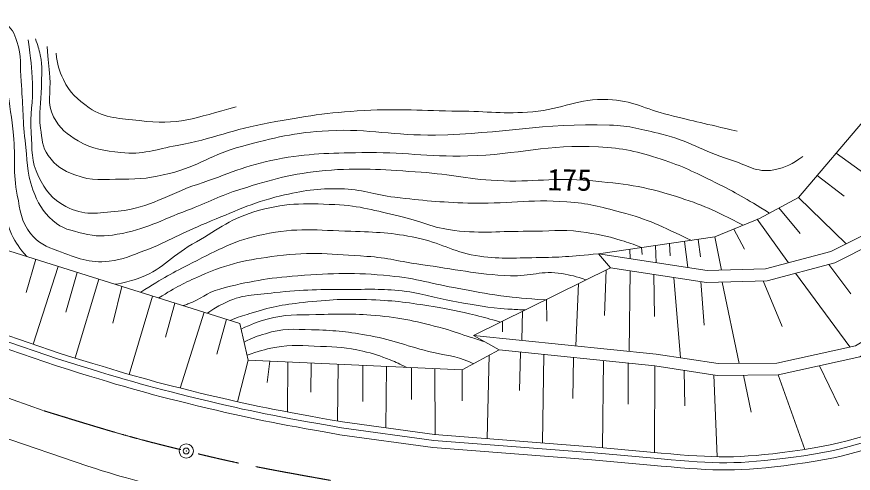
# Model space of a CAD drawing. Units: millimetres, scale not verified. Extents: x 40000 to 680000, y 20000 to 380000.
# Drawn here: x 164726 to 235250, y 273804 to 312273 of the extents above; entities that cross this region are included whole.
import ezdxf
from ezdxf.enums import TextEntityAlignment as Align

# ---------------------------------------------------------------- set-up
doc = ezdxf.new("R2010")
doc.units = ezdxf.units.MM
doc.header["$LTSCALE"] = 1000
doc.header["$PDMODE"] = 32
doc.header["$PDSIZE"] = 500
doc.linetypes.add('CHAIN', pattern=[18.5, 12, -1.5, 3.5, -1.5])
for name, color, linetype, lineweight in [('M-BGD', 7, 'Continuous', 13), ('M-BMK', 2, 'CHAIN', 13), ('M-BMK-SRVR', 3, 'Continuous', 13)]:
    doc.layers.add(name, color=color, linetype=linetype, lineweight=lineweight)
doc.styles.add('ＭＳ ゴシック', font='')
doc.styles.get('ＭＳ ゴシック').set_extended_font_data('MS Gothic')

msp = doc.modelspace()

# ---------------------------------------------------------------- linework, layer by layer
at = {"layer": 'M-BGD'}
for p, q in [((230624, 297029), (236512, 303953)), ((233809, 300774), (239318, 296778)), ((232215, 298900), (234494, 297167)), ((227353, 295285), (230624, 297029)), ((230624, 297029), (234639, 293133)), ((228988, 296157), (230759, 294014)), ((223568, 293713), (227353, 295285)), ((227160, 295204), (229796, 291537)), ((225185, 294384), (226082, 292681)), ((159491, 293975), (183528, 286433)), ((213779, 292296), (223568, 293713)), ((222167, 293510), (222369, 292049)), ((223568, 293713), (224143, 290912)), ((216407, 292676), (216437, 291885)), ((217399, 292820), (217439, 292232)), ((218587, 292992), (218647, 291542)), ((219748, 293160), (219822, 292122)), ((221023, 293344), (221301, 291131)), ((214788, 291128), (213779, 292296)), ((166323, 291831), (165518, 289040)), ((233188, 291409), (235048, 288925)), ((147719, 290978), (168381, 283906)), ((168222, 291235), (166122, 284679)), ((169835, 290729), (168875, 287372)), ((203238, 285424), (214788, 291128)), ((214430, 290951), (214279, 287110)), ((216452, 290870), (216349, 284078)), ((218446, 290561), (218487, 287013)), ((230376, 290657), (234946, 284447)), ((147557, 290505), (168244, 283424)), ((171654, 290159), (169644, 283517)), ((220112, 290303), (220675, 283534)), ((222387, 289951), (222667, 286286)), ((224210, 289913), (225633, 283065)), ((227662, 290011), (229269, 286168)), ((173596, 289549), (172828, 286439)), ((212080, 289790), (211854, 284540)), ((176174, 288740), (174204, 282139)), ((209388, 288461), (209409, 286625)), ((152418, 288207), (168081, 282846)), ((178061, 288148), (177261, 285272)), ((132710, 287425), (170724, 274393)), ((180541, 287370), (178499, 280985)), ((207367, 287463), (207299, 285007)), ((182402, 286786), (181597, 283828)), ((183528, 286433), (184237, 283325)), ((205667, 286623), (205677, 285729)), ((205395, 284197), (203238, 285424)), ((202288, 282507), (205395, 284197)), ((204563, 283745), (204379, 276725)), ((207188, 284013), (207125, 280772)), ((209170, 283810), (209055, 276356)), ((211674, 283553), (211614, 280118)), ((184237, 283325), (183340, 279828)), ((184237, 283325), (202288, 282507)), ((186071, 283242), (185840, 281456)), ((187593, 283173), (187565, 278963)), ((189560, 283084), (189507, 280632)), ((191819, 282982), (191758, 278202)), ((193910, 282887), (193903, 279860)), ((214200, 283294), (214118, 275952)), ((216277, 283080), (216266, 279633)), ((218512, 282851), (218499, 275563)), ((232395, 282859), (234029, 279479)), ((195896, 282797), (195857, 277629)), ((198001, 282701), (197998, 280006)), ((199986, 282611), (200004, 277070)), ((202288, 282507), (202291, 279918)), ((220989, 282475), (221040, 279488)), ((223504, 282094), (223782, 275196)), ((225982, 282067), (226637, 278955)), ((228907, 282088), (231172, 275812)), ((192193, 278125), (199955, 277074)), ((192093, 277634), (199888, 276579)), ((191974, 277045), (199807, 275985)), ((199888, 276579), (213400, 275513)), ((199955, 277074), (213548, 276002)), ((199807, 275985), (213200, 274928)), ((213548, 276002), (218155, 275596)), ((213400, 275513), (218153, 275096)), ((213200, 274928), (218150, 274496))]:
    msp.add_line(p, q, dxfattribs=at)
for points in [[(203238, 285424), (218638, 283843), (223854, 283052), (228794, 283087), (235440, 284556), (240815, 287757), (246050, 292359), (256189, 308690)], [(205395, 284197), (218512, 282851), (223782, 282051), (228907, 282088), (235813, 283614), (241406, 286945), (246822, 291706), (256998, 308097)], [(213779, 292296), (222936, 290878), (227853, 291017), (233348, 292487), (236396, 294011), (239641, 297084), (242843, 301404), (246162, 307225)], [(214788, 291128), (222874, 289876), (227998, 290021), (233705, 291547), (236976, 293183), (240393, 296418), (243682, 300857), (247018, 306707)]]:
    msp.add_lwpolyline(points, dxfattribs=at)
for points, knots in [([(155876, 311459), (156210, 311773), (156393, 311991), (156828, 312057), (157128, 312102), (157300, 312019), (157603, 311992), (158329, 311927), (158732, 311796), (159461, 311814), (160428, 311838), (160932, 312273), (161900, 312251), (162632, 312234), (163127, 312209), (163709, 311766), (164293, 311322), (164515, 310896), (164743, 310199), (165154, 308943), (164984, 308151), (165095, 306835), (165259, 304888), (165211, 303785), (165434, 301843), (165621, 300213), (165540, 299238), (166098, 297696), (166508, 296563), (166868, 295902), (167770, 295103), (168586, 294380), (169281, 294275), (170339, 294013), (171423, 293744), (172096, 293756), (173198, 293940), (175616, 294343), (176840, 295112), (179135, 295975), (180896, 296639), (181820, 297185), (183617, 297744), (186333, 298589), (187897, 299047), (190729, 299307), (193683, 299579), (195361, 299381), (198322, 299210), (201029, 299054), (202515, 298602), (205223, 298463), (208272, 298307), (209998, 298742), (213038, 298463), (215892, 298201), (217525, 298011), (220257, 297145), (222571, 296413), (223452, 296003), (225974, 294712)], [0, 0, 0, 0, 1, 1, 1, 2, 2, 2, 3, 3, 3, 4, 4, 4, 5, 5, 5, 6, 6, 6, 7, 7, 7, 8, 8, 8, 9, 9, 9, 10, 10, 10, 11, 11, 11, 12, 12, 12, 13, 13, 13, 14, 14, 14, 15, 15, 15, 16, 16, 16, 17, 17, 17, 18, 18, 18, 19, 19, 19, 20, 20, 20, 20]), ([(155853, 309671), (156367, 310141), (156621, 310318), (157195, 310590), (158051, 310995), (158652, 310848), (159594, 310953), (160622, 311069), (161251, 311467), (162235, 311147), (162901, 310930), (163053, 310377), (163350, 309742), (163938, 308481), (163733, 307605), (163931, 306228), (164152, 304691), (164293, 303831), (164448, 302285), (164645, 300317), (164381, 299171), (164775, 297233), (165041, 295921), (165063, 295040), (165901, 293998), (166566, 293172), (167196, 292908), (168191, 292544), (169810, 291952), (170805, 291469), (172517, 291671), (173739, 291816), (174381, 292147), (175533, 292580), (177597, 293356), (178641, 294060), (180686, 294884), (183104, 295857), (184421, 296563), (186955, 297173), (188894, 297641), (190032, 297807), (192026, 297773), (193836, 297742), (194808, 297279), (196605, 297064), (199002, 296779), (200353, 296646), (202766, 296574), (206023, 296476), (207857, 296909), (211108, 296683), (212904, 296558), (213894, 296275), (215633, 295810), (218058, 295163), (218926, 294688), (221602, 293428)], [0, 0, 0, 0, 1, 1, 1, 2, 2, 2, 3, 3, 3, 4, 4, 4, 5, 5, 5, 6, 6, 6, 7, 7, 7, 8, 8, 8, 9, 9, 9, 10, 10, 10, 11, 11, 11, 12, 12, 12, 13, 13, 13, 14, 14, 14, 15, 15, 15, 16, 16, 16, 17, 17, 17, 18, 18, 18, 19, 19, 19, 19]), ([(165693, 310324), (165932, 308611), (165995, 308093), (166056, 306653), (166125, 305036), (165834, 304125), (165947, 302510), (166049, 301045), (165904, 300113), (166565, 298803), (167162, 297618), (167688, 296926), (168855, 296295), (170384, 295467), (171559, 295719), (173289, 295895), (176031, 296173), (177358, 297288), (179977, 298148), (182566, 298998), (183949, 299754), (186628, 300256), (189393, 300775), (190995, 300764), (193807, 300820), (197300, 300889), (199255, 300460), (202748, 300547), (207059, 300654), (209456, 301556), (213761, 301310), (215863, 301190), (217050, 300931), (219050, 300275), (220889, 299671), (221864, 299167), (223602, 298312), (225447, 297405), (226067, 297021), (228188, 295730)], [0, 0, 0, 0, 1, 1, 1, 2, 2, 2, 3, 3, 3, 4, 4, 4, 5, 5, 5, 6, 6, 6, 7, 7, 7, 8, 8, 8, 9, 9, 9, 10, 10, 10, 11, 11, 11, 12, 12, 12, 13, 13, 13, 13]), ([(166298, 310409), (166534, 309814), (166589, 309593), (166710, 309052), (166943, 308017), (166801, 307399), (166807, 306338), (166815, 304985), (166537, 304213), (166734, 302873), (166871, 301949), (166854, 301338), (167389, 300571), (168005, 299688), (168615, 299340), (169618, 298948), (171078, 298377), (172048, 298601), (173616, 298584), (175189, 298568), (176084, 298704), (177614, 299069), (180073, 299656), (181224, 300718), (183672, 301347), (186494, 302072), (188104, 302527), (191014, 302670), (194534, 302844), (196505, 302246), (200028, 302307), (205772, 302406), (208970, 303323), (214712, 303143), (216455, 303088), (217413, 302778), (219110, 302380), (221424, 301837), (222533, 300934), (224808, 300244), (226244, 299808), (227077, 299085), (228551, 299372), (229580, 299572), (230107, 299855), (230987, 300499)], [0, 0, 0, 0, 1, 1, 1, 2, 2, 2, 3, 3, 3, 4, 4, 4, 5, 5, 5, 6, 6, 6, 7, 7, 7, 8, 8, 8, 9, 9, 9, 10, 10, 10, 11, 11, 11, 12, 12, 12, 13, 13, 13, 14, 14, 14, 15, 15, 15, 15]), ([(155792, 307990), (156094, 308136), (156190, 308205), (156431, 308363), (157082, 308792), (157233, 309292), (157860, 309756), (158157, 309976), (158372, 310048), (158736, 310115), (159200, 310201), (159473, 310085), (159942, 310029), (160548, 309957), (161042, 310210), (161485, 309792), (162068, 309243), (162171, 308723), (162397, 307955), (162867, 306361), (162920, 305412), (163124, 303763), (163437, 301242), (163270, 299795), (163621, 297280), (163804, 295967), (163709, 295144), (164295, 293955), (164690, 293152), (164928, 292808), (165587, 292062)], [0, 0, 0, 0, 1, 1, 1, 2, 2, 2, 3, 3, 3, 4, 4, 4, 5, 5, 5, 6, 6, 6, 7, 7, 7, 8, 8, 8, 9, 9, 9, 10, 10, 10, 10]), ([(167292, 309762), (167399, 308505), (167427, 308187), (167518, 307178), (167636, 305868), (167202, 304978), (167836, 303826), (168380, 302836), (168931, 302376), (169907, 301809), (171167, 301077), (172058, 300992), (173506, 300827), (175361, 300616), (176411, 301094), (178249, 301427), (181314, 301981), (182925, 302785), (185991, 303335), (189098, 303892), (190854, 304193), (194005, 304371), (197112, 304547), (198860, 304346), (201972, 304323), (204421, 304305), (205802, 304052), (208242, 304269), (210735, 304490), (212065, 305391), (214566, 305305), (216631, 305234), (217685, 304491), (219691, 303996), (221943, 303441), (222665, 303277), (225470, 302633)], [0, 0, 0, 0, 1, 1, 1, 2, 2, 2, 3, 3, 3, 4, 4, 4, 5, 5, 5, 6, 6, 6, 7, 7, 7, 8, 8, 8, 9, 9, 9, 10, 10, 10, 11, 11, 11, 12, 12, 12, 12]), ([(168038, 309190), (168161, 308217), (168267, 307783), (168656, 306973), (169200, 305841), (169810, 305334), (170837, 304610), (172239, 303623), (173391, 303754), (175090, 303520), (178272, 303081), (179778, 303746), (183231, 304683)], [0, 0, 0, 0, 1, 1, 1, 2, 2, 2, 3, 3, 3, 4, 4, 4, 4]), ([(173022, 289729), (173861, 289853), (174163, 289965), (174873, 290193), (176913, 290846), (177655, 292054), (179525, 293100), (181525, 294220), (182529, 295159), (184723, 295826), (187286, 296606), (188878, 296561), (191556, 296444), (193718, 296350), (194894, 295926), (197008, 295463), (198828, 295064), (199773, 294476), (201624, 294263), (204050, 293985), (205434, 294215), (207876, 294191), (209593, 294174), (210572, 294388), (212273, 294154), (213625, 293969), (214388, 293836), (215690, 293427), (216366, 293215), (216612, 293138), (217399, 292820)], [0, 0, 0, 0, 1, 1, 1, 2, 2, 2, 3, 3, 3, 4, 4, 4, 5, 5, 5, 6, 6, 6, 7, 7, 7, 8, 8, 8, 9, 9, 9, 10, 10, 10, 10]), ([(175184, 289051), (177157, 290302), (177778, 290662), (179525, 291537), (181781, 292668), (183054, 293414), (185522, 293936), (188343, 294533), (190018, 294279), (192901, 294191), (195082, 294124), (196324, 294087), (198462, 293646), (200437, 293237), (201416, 292489), (203405, 292155), (205380, 291824), (206527, 291950), (208530, 291974), (210584, 291998), (211302, 292067), (213779, 292296)], [0, 0, 0, 0, 1, 1, 1, 2, 2, 2, 3, 3, 3, 4, 4, 4, 5, 5, 5, 6, 6, 6, 7, 7, 7, 7]), ([(176700, 288575), (178228, 289543), (178791, 289821), (180216, 290447), (182605, 291497), (184095, 291797), (186685, 292119), (189616, 292483), (191299, 292274), (194245, 292083), (196037, 291967), (197010, 291631), (198789, 291392), (201738, 290995), (203376, 290580), (206349, 290447), (208038, 290372), (209009, 290925), (210674, 290629), (211481, 290485), (211824, 290419), (212704, 290098)], [0, 0, 0, 0, 1, 1, 1, 2, 2, 2, 3, 3, 3, 4, 4, 4, 5, 5, 5, 6, 6, 6, 7, 7, 7, 7]), ([(218155, 275596), (223100, 275124), (224947, 275012), (229246, 275545), (234116, 276148), (236874, 276947), (241316, 279033), (248182, 282257), (250368, 285745), (255612, 292176)], [0, 0, 0, 0, 1, 1, 1, 2, 2, 2, 3, 3, 3, 3]), ([(218150, 274496), (223166, 274017), (225038, 273913), (229400, 274444), (234433, 275057), (237286, 275881), (241870, 278048), (248819, 281333), (251043, 284850), (256356, 291366)], [0, 0, 0, 0, 1, 1, 1, 2, 2, 2, 3, 3, 3, 3]), ([(218153, 275096), (223130, 274621), (224988, 274512), (229316, 275044), (234260, 275652), (237061, 276463), (241568, 278585), (248471, 281837), (250675, 285338), (255950, 291808)], [0, 0, 0, 0, 1, 1, 1, 2, 2, 2, 3, 3, 3, 3]), ([(178763, 287928), (178950, 287989), (179002, 288012), (179155, 288068), (180243, 288471), (180722, 289035), (181844, 289328), (184371, 289988), (185832, 290249), (188435, 290443), (191456, 290668), (193176, 290744), (196189, 290443), (198482, 290214), (199722, 289774), (201990, 289370), (203372, 289124), (204142, 288954), (205533, 288767), (206990, 288571), (207490, 288537), (209278, 288407)], [0, 0, 0, 0, 1, 1, 1, 2, 2, 2, 3, 3, 3, 4, 4, 4, 5, 5, 5, 6, 6, 6, 7, 7, 7, 7]), ([(180818, 287283), (181357, 287698), (181598, 287810), (182132, 288089), (183673, 288892), (184756, 288826), (186483, 289025), (188933, 289308), (190325, 289277), (192791, 289292), (194657, 289303), (195714, 289357), (197564, 289122), (199242, 288910), (200136, 288524), (201805, 288250), (203484, 287974), (204420, 287756), (206118, 287644), (206694, 287607), (206895, 287587), (207595, 287575)], [0, 0, 0, 0, 1, 1, 1, 2, 2, 2, 3, 3, 3, 4, 4, 4, 5, 5, 5, 6, 6, 6, 7, 7, 7, 7]), ([(182716, 286688), (183479, 286987), (183717, 287054), (184368, 287259), (186081, 287799), (187084, 288004), (188870, 288196), (191107, 288437), (192377, 288512), (194626, 288425), (196675, 288346), (197820, 288179), (199844, 287844), (201241, 287612), (202023, 287459), (203397, 287117), (204226, 286910), (204505, 286839), (205509, 286545)], [0, 0, 0, 0, 1, 1, 1, 2, 2, 2, 3, 3, 3, 4, 4, 4, 5, 5, 5, 6, 6, 6, 6]), ([(183639, 285950), (184590, 286407), (184951, 286528), (185831, 286781), (187384, 287229), (188335, 287121), (189950, 287169), (191900, 287227), (193000, 287277), (194942, 287104), (197231, 286902), (198497, 286582), (200719, 285995), (201633, 285754), (202122, 285538), (203023, 285252), (203477, 285108), (203619, 285063), (204185, 284886)], [0, 0, 0, 0, 1, 1, 1, 2, 2, 2, 3, 3, 3, 4, 4, 4, 5, 5, 5, 6, 6, 6, 6]), ([(203758, 268254), (205846, 268006), (206376, 267939), (208053, 267730), (210927, 267370), (212531, 267127), (215405, 266760), (218139, 266411), (219654, 266010), (222407, 265888), (225004, 265773), (226479, 265698), (229060, 265998), (233620, 266527), (236276, 266760), (240564, 268397), (244515, 269905), (246721, 270951), (250160, 273413), (253604, 275878), (255520, 277388), (258270, 280609), (260112, 282767), (260784, 283665), (262559, 286472)], [0, 0, 0, 0, 1, 1, 1, 2, 2, 2, 3, 3, 3, 4, 4, 4, 5, 5, 5, 6, 6, 6, 7, 7, 7, 8, 8, 8, 8]), ([(183891, 284842), (184658, 285240), (184964, 285342), (185685, 285567), (187144, 286022), (188056, 285941), (189584, 285901), (191398, 285853), (192419, 285758), (194208, 285451), (196292, 285094), (197392, 284589), (199442, 284070), (200612, 283773), (201316, 283772), (202449, 283356), (202769, 283239), (202889, 283202), (203260, 283036)], [0, 0, 0, 0, 1, 1, 1, 2, 2, 2, 3, 3, 3, 4, 4, 4, 5, 5, 5, 6, 6, 6, 6]), ([(184140, 283751), (185175, 284127), (185550, 284223), (186484, 284401), (187963, 284683), (188834, 284561), (190339, 284498), (191735, 284439), (192532, 284412), (193893, 284099), (194817, 283887), (195328, 283718), (196206, 283359), (196762, 283131), (196960, 283045), (197607, 282719)], [0, 0, 0, 0, 1, 1, 1, 2, 2, 2, 3, 3, 3, 4, 4, 4, 5, 5, 5, 5]), ([(168381, 283906), (173971, 282181), (175539, 281697), (180201, 280566), (184847, 279439), (186455, 279151), (192193, 278125)], [0, 0, 0, 0, 1, 1, 1, 2, 2, 2, 2]), ([(168081, 282846), (173690, 281115), (175263, 280629), (179941, 279495), (184602, 278364), (186216, 278075), (191974, 277045)], [0, 0, 0, 0, 1, 1, 1, 2, 2, 2, 2]), ([(168244, 283424), (173843, 281697), (175413, 281212), (180083, 280079), (184736, 278950), (186347, 278661), (192093, 277634)], [0, 0, 0, 0, 1, 1, 1, 2, 2, 2, 2]), ([(170724, 274393), (174262, 273309), (175245, 273025), (178179, 272280), (181805, 271358), (183866, 270947), (187548, 270280), (190945, 269666), (192090, 269505), (196283, 268942)], [0, 0, 0, 0, 1, 1, 1, 2, 2, 2, 3, 3, 3, 3])]:
    msp.add_open_spline(points, degree=3, knots=knots, dxfattribs=at)
at = {"layer": 'M-BMK'}
msp.add_line((138210, 289261), (167015, 279072), dxfattribs=at)
for points, knots in [([(218129, 269890), (223440, 269384), (225418, 269307), (230041, 269836), (235757, 270489), (239015, 271412), (244189, 273925), (251485, 277466), (253867, 281101), (259473, 287976)], [0, 0, 0, 0, 1, 1, 1, 2, 2, 2, 3, 3, 3, 3]), ([(167015, 279072), (172690, 277321), (174282, 276829), (179016, 275681), (183732, 274537), (185365, 274244), (191191, 273202)], [0, 0, 0, 0, 1, 1, 1, 2, 2, 2, 2])]:
    msp.add_open_spline(points, degree=3, knots=knots, dxfattribs=at)
at = {"layer": 'M-BMK-SRVR'}
msp.add_circle((179016, 275681), 600, dxfattribs=at)
msp.add_point((179016, 275681), dxfattribs=at)

# ---------------------------------------------------------------- texts
at = {"layer": 'M-BGD', "style": 'ＭＳ ゴシック'}
msp.add_text('175', height=1833, rotation=359.319, dxfattribs=at).set_placement((211345, 298537), align=Align.MIDDLE_CENTER)

doc.saveas('drawing.dxf')
